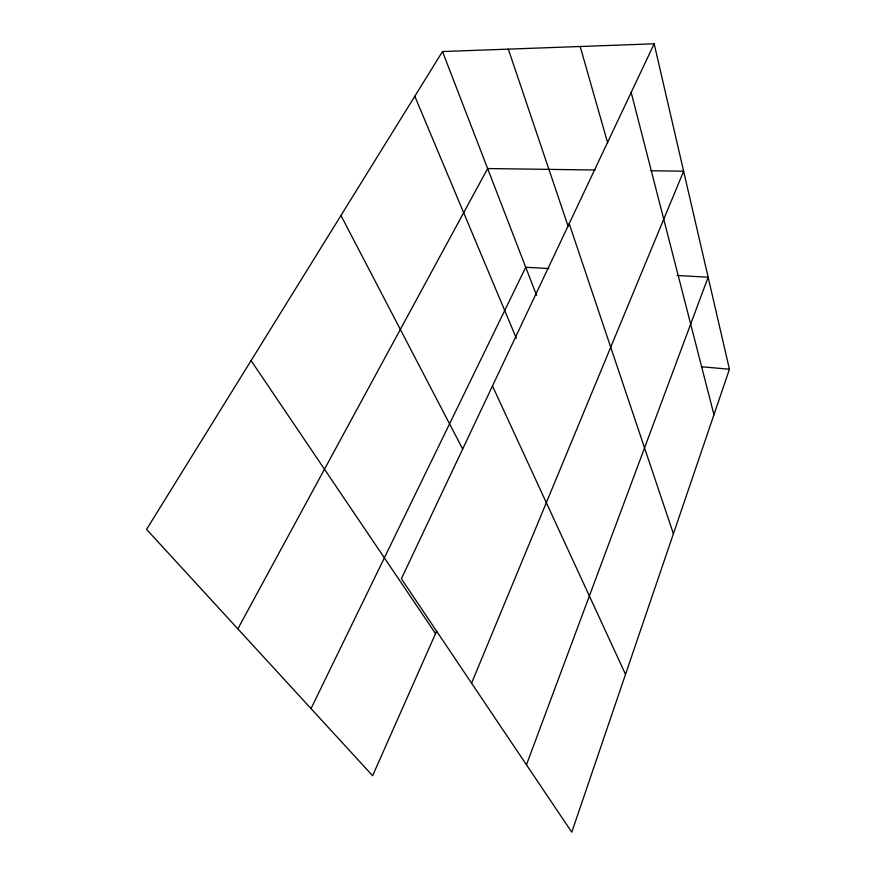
<?xml version="1.0" encoding="UTF-8"?>
<svg xmlns="http://www.w3.org/2000/svg" width="876" height="876" viewBox="0 0 876 876"><rect width="100%" height="100%" fill="white"/><g stroke="black" fill="none" stroke-linecap="round" stroke-linejoin="round"><path stroke-width="1.31" d="M654.164 43.8L729.434 369.245L571.776 832.2L401.372 578.751L654.164 43.8L442.49 51.542L146.566 529.389L372.629 775.731L436.631 631.103M526.465 764.803L708.147 277.188L677.236 275.502M471.573 683.149L683.63 171.203L650.912 170.754M311.024 708.596L525.731 267.279L548.923 268.538M237.845 628.858L487.636 168.553L595.1 169.999M701.402 366.737L729.434 369.245M251.084 360.605L435.536 633.589M340.95 215.507L462.714 449.092M492.476 385.966L625.53 674.345M414.808 96.229L516.314 338.213M442.49 51.542L536.572 295.354M508.321 49.133L568.163 226.358M569.192 223.621L673.403 533.78M580.175 46.505L607.67 142.919M631.18 92.44L713.951 414.709"/></g></svg>
